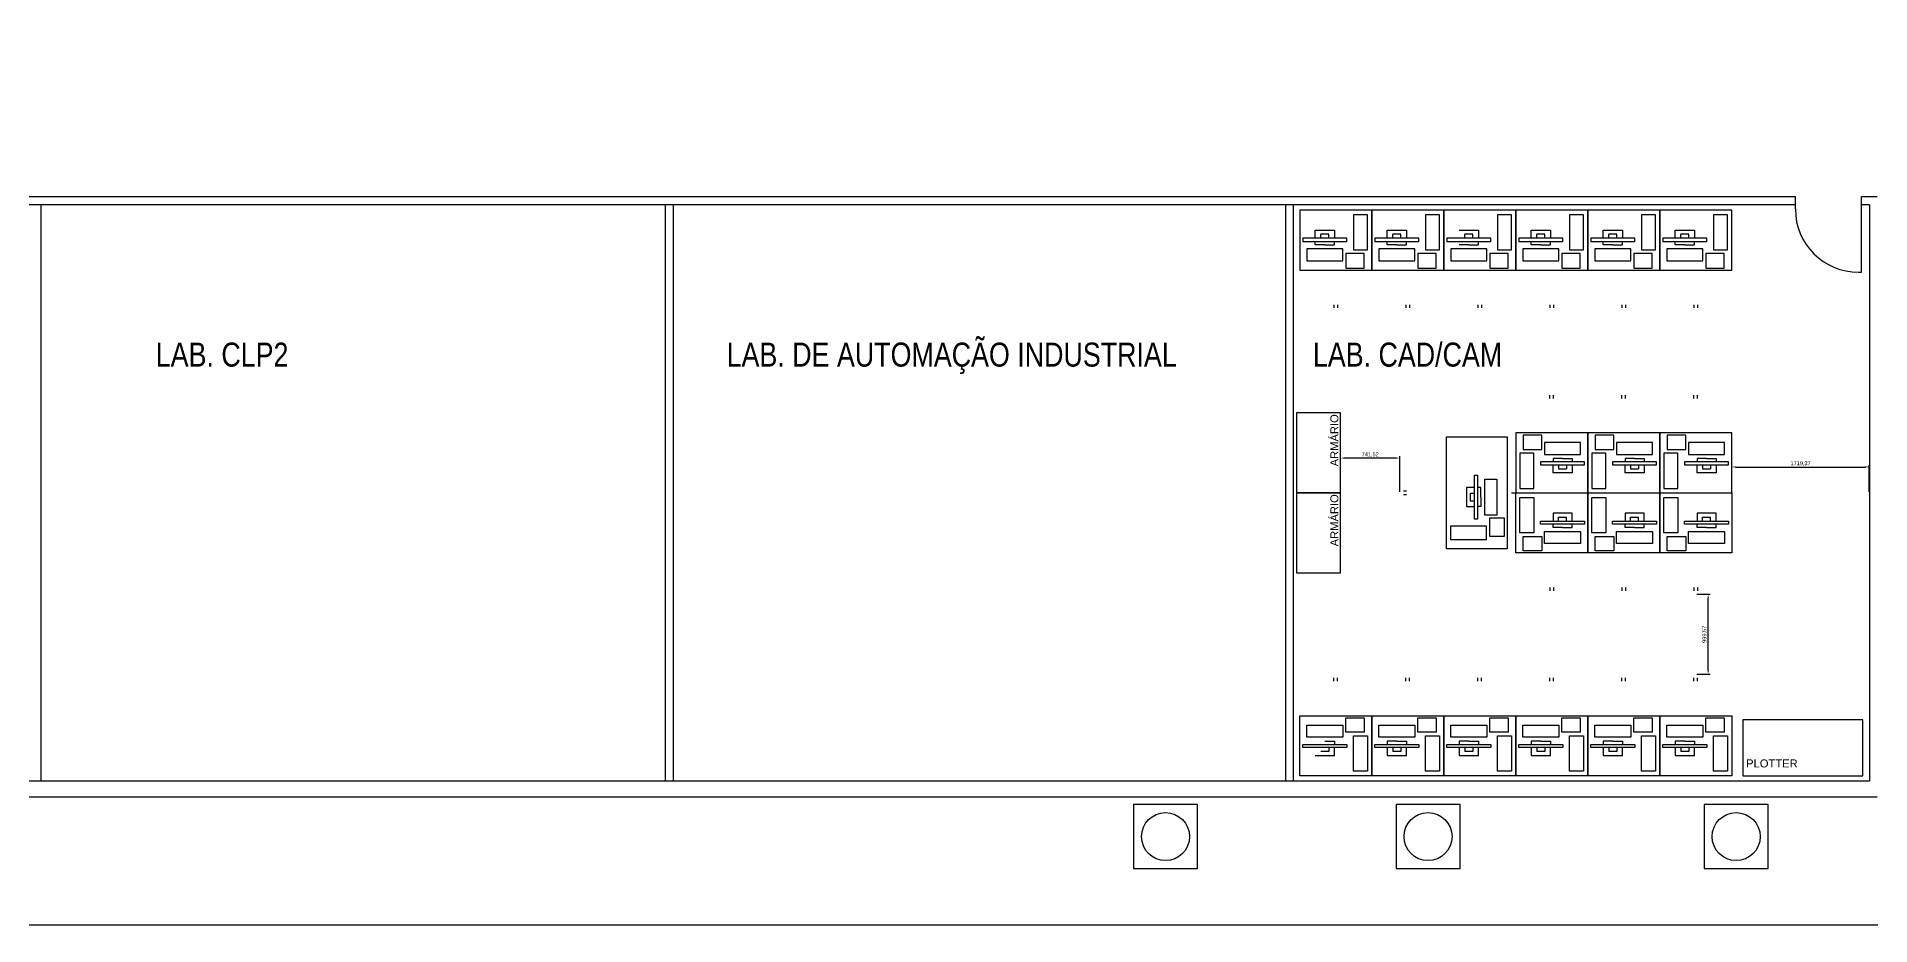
# Model space of a CAD drawing. Header units: millimetres. Extents: x 18768 to 1484868, y -11027 to 520152.
# Drawn here: x 525843 to 548760, y 136941 to 148047 of the extents above; entities that cross this region are included whole.
import ezdxf

# ---------------------------------------------------------------- set-up
doc = ezdxf.new("R2010")
doc.units = ezdxf.units.MM
for name, color, linetype in [('L035-ARRANJO-ADQUIRIR', 102, 'Continuous'), ('L035-TEXTO', 40, 'Continuous'), ('PAREDES', 7, 'Continuous')]:
    doc.layers.add(name, color=color, linetype=linetype)
doc.layers.add('L035-DEMOLIÇÃO', color=40, linetype='Continuous', plot=False)
doc.styles.get("Standard").update_dxf_attribs({"font": 'arial.ttf'})
doc.dimstyles.new('Anotativo', dxfattribs={"dimscale": 0, "dimtxt": 2.5, "dimasz": 2.5, "dimexe": 1.25, "dimexo": 0.625, "dimtad": 1, "dimtxsty": 'Standard', "dimcen": 2.5, "dimadec": 0, "dimazin": 0, "dimtfac": 1, "dimtmove": 0, "dimatfit": 3, "dimfxl": 1, "dimarcsym": 0})

# ---------------------------------------------------------------- blocks, each defined once
blk = doc.blocks.new('*D183')
at = {"color": 0, "lineweight": -2, "transparency": 16777216}
for p, q in [((546592, 141078), (546758, 141078)), ((546733, 140128), (546733, 141028)), ((546592, 140078), (546758, 140078))]:
    blk.add_line(p, q, dxfattribs=at)
at = {"color": 0, "lineweight": 15, "transparency": 16777216}
for points in [[(546725, 141028), (546741, 141028), (546733, 141078)], [(546725, 140128), (546741, 140128), (546733, 140078)]]:
    blk.add_solid(points, dxfattribs=at)
at = {"layer": 'DEFPOINTS', "color": 0, "lineweight": 15, "transparency": 16777216}
for p in [(546579, 141078), (546733, 141078), (546579, 140078)]:
    blk.add_point(p, dxfattribs=at)
at = {"color": 0, "transparency": 16777216, "insert": (546691, 140578), "char_height": 50, "attachment_point": 5, "rotation": 90}
blk.add_mtext('999,57', dxfattribs=at)
blk = doc.blocks.new('*D184')
at = {"color": 0, "lineweight": -2, "transparency": 16777216}
for p, q in [((547029, 142357), (547029, 142694)), ((547079, 142669), (548698, 142669)), ((548748, 142357), (548748, 142694))]:
    blk.add_line(p, q, dxfattribs=at)
at = {"color": 0, "lineweight": 15, "transparency": 16777216}
for points in [[(547079, 142678), (547079, 142661), (547029, 142669)], [(548698, 142678), (548698, 142661), (548748, 142669)]]:
    blk.add_solid(points, dxfattribs=at)
at = {"layer": 'DEFPOINTS', "color": 0, "lineweight": 15, "transparency": 16777216}
for p in [(548748, 142669), (547029, 142345), (548748, 142345)]:
    blk.add_point(p, dxfattribs=at)
at = {"color": 0, "transparency": 16777216, "insert": (547889, 142712), "char_height": 50, "attachment_point": 5}
blk.add_mtext('1719,37', dxfattribs=at)
blk = doc.blocks.new('*D185')
at = {"color": 0, "lineweight": -2, "transparency": 16777216}
for p, q in [((542139, 142357), (542139, 142806)), ((542831, 142781), (542189, 142781)), ((542881, 142357), (542881, 142806))]:
    blk.add_line(p, q, dxfattribs=at)
at = {"color": 0, "lineweight": 15, "transparency": 16777216}
for points in [[(542189, 142789), (542189, 142772), (542139, 142781)], [(542831, 142789), (542831, 142772), (542881, 142781)]]:
    blk.add_solid(points, dxfattribs=at)
at = {"layer": 'DEFPOINTS', "color": 0, "lineweight": 15, "transparency": 16777216}
for p in [(542139, 142781), (542139, 142345), (542881, 142345)]:
    blk.add_point(p, dxfattribs=at)
at = {"color": 0, "transparency": 16777216, "insert": (542510, 142823), "char_height": 50, "attachment_point": 5}
blk.add_mtext('741,52', dxfattribs=at)

msp = doc.modelspace()

# ---------------------------------------------------------------- linework, layer by layer
for p, q in [((547823.475, 145893.6), (547823.475, 146043.6)), ((541823.296, 145527.162), (541823.296, 145627.162)), ((541823.296, 145627.162), (542063.296, 145627.162)), ((541893.296, 145527.162), (541893.296, 145577.162)), ((541993.296, 145527.162), (541993.296, 145577.162)), ((542063.296, 145627.162), (542063.296, 145527.162)), ((542723.296, 145527.162), (542723.296, 145627.162)), ((542723.296, 145627.162), (542963.296, 145627.162)), ((542793.296, 145527.162), (542793.296, 145577.162)), ((542893.296, 145527.162), (542893.296, 145577.162)), ((542963.296, 145627.162), (542963.296, 145527.162)), ((543623.296, 145627.162), (543863.296, 145627.162)), ((543693.296, 145527.162), (543693.296, 145577.162)), ((543793.296, 145527.162), (543793.296, 145577.162)), ((543863.296, 145627.162), (543863.296, 145527.162)), ((544523.296, 145527.162), (544523.296, 145627.162)), ((544523.296, 145627.162), (544763.296, 145627.162)), ((544593.296, 145527.162), (544593.296, 145577.162)), ((544693.296, 145527.162), (544693.296, 145577.162)), ((544763.296, 145627.162), (544763.296, 145527.162)), ((545423.296, 145527.162), (545423.296, 145627.162)), ((545423.296, 145627.162), (545663.296, 145627.162)), ((545493.296, 145527.162), (545493.296, 145577.162)), ((545593.296, 145527.162), (545593.296, 145577.162)), ((545663.296, 145627.162), (545663.296, 145527.162)), ((546323.296, 145527.162), (546323.296, 145627.162)), ((546323.296, 145627.162), (546563.296, 145627.162)), ((546393.296, 145527.162), (546393.296, 145577.162)), ((546493.296, 145527.162), (546493.296, 145577.162)), ((546563.296, 145627.162), (546563.296, 145527.162)), ((541823.296, 145447.162), (541823.296, 145487.162)), ((541943.296, 145447.162), (541823.296, 145447.162)), ((541943.296, 145447.162), (542063.296, 145447.162)), ((542063.296, 145447.162), (542063.296, 145487.162)), ((542723.296, 145447.162), (542723.296, 145487.162)), ((542843.296, 145447.162), (542723.296, 145447.162)), ((542843.296, 145447.162), (542963.296, 145447.162)), ((542963.296, 145447.162), (542963.296, 145487.162)), ((543743.296, 145447.162), (543623.296, 145447.162)), ((543743.296, 145447.162), (543863.296, 145447.162)), ((543863.296, 145447.162), (543863.296, 145487.162)), ((544523.296, 145447.162), (544523.296, 145487.162)), ((544643.296, 145447.162), (544523.296, 145447.162)), ((544643.296, 145447.162), (544763.296, 145447.162)), ((544763.296, 145447.162), (544763.296, 145487.162)), ((545423.296, 145447.162), (545423.296, 145487.162)), ((545543.296, 145447.162), (545423.296, 145447.162)), ((545543.296, 145447.162), (545663.296, 145447.162)), ((545663.296, 145447.162), (545663.296, 145487.162)), ((546323.296, 145447.162), (546323.296, 145487.162)), ((546443.296, 145447.162), (546323.296, 145447.162)), ((546443.296, 145447.162), (546563.296, 145447.162)), ((546563.296, 145447.162), (546563.296, 145487.162)), ((548613.475, 145103.6), (548648.475, 145104.375)), ((544914.919, 142775.35), (544794.919, 142775.35)), ((544794.919, 142775.35), (544794.919, 142735.35)), ((544914.919, 142775.35), (545034.919, 142775.35)), ((545034.919, 142775.35), (545034.919, 142735.35)), ((545814.919, 142775.35), (545694.919, 142775.35)), ((545694.919, 142775.35), (545694.919, 142735.35)), ((545814.919, 142775.35), (545934.919, 142775.35)), ((545934.919, 142775.35), (545934.919, 142735.35)), ((546714.919, 142775.35), (546594.919, 142775.35)), ((546594.919, 142775.35), (546594.919, 142735.35)), ((546714.919, 142775.35), (546834.919, 142775.35)), ((546834.919, 142775.35), (546834.919, 142735.35)), ((544794.919, 142595.35), (544794.919, 142695.35)), ((545034.919, 142595.35), (544794.919, 142595.35)), ((544864.919, 142695.35), (544864.919, 142645.35)), ((544964.919, 142695.35), (544964.919, 142645.35)), ((545034.919, 142695.35), (545034.919, 142595.35)), ((545694.919, 142595.35), (545694.919, 142695.35)), ((545934.919, 142595.35), (545694.919, 142595.35)), ((545764.919, 142695.35), (545764.919, 142645.35)), ((545864.919, 142695.35), (545864.919, 142645.35)), ((545934.919, 142695.35), (545934.919, 142595.35)), ((546594.919, 142595.35), (546594.919, 142695.35)), ((546834.919, 142595.35), (546594.919, 142595.35)), ((546664.919, 142695.35), (546664.919, 142645.35)), ((546764.919, 142695.35), (546764.919, 142645.35)), ((546834.919, 142695.35), (546834.919, 142595.35)), ((543811.755, 142413.89), (543711.755, 142413.89)), ((543711.755, 142413.89), (543711.755, 142173.89)), ((543761.755, 142343.89), (543811.755, 142343.89)), ((543891.755, 142413.89), (543851.755, 142413.89)), ((543891.755, 142293.89), (543891.755, 142413.89)), ((544326.3, 142343.89), (544276.3, 142343.89)), ((543711.755, 142173.89), (543811.755, 142173.89)), ((543811.755, 142243.89), (543761.755, 142243.89)), ((543891.755, 142173.89), (543851.755, 142173.89)), ((543891.755, 142293.89), (543891.755, 142173.89)), ((544794.919, 142093.849), (544794.919, 141993.849)), ((545034.919, 142093.849), (544794.919, 142093.849)), ((545034.919, 141993.849), (545034.919, 142093.849)), ((545694.919, 142093.849), (545694.919, 141993.849)), ((545934.919, 142093.849), (545694.919, 142093.849)), ((545934.919, 141993.849), (545934.919, 142093.849)), ((546594.919, 142093.849), (546594.919, 141993.849)), ((546834.919, 142093.849), (546594.919, 142093.849)), ((546834.919, 141993.849), (546834.919, 142093.849)), ((544794.919, 141913.849), (544794.919, 141953.849)), ((544914.919, 141913.849), (544794.919, 141913.849)), ((544864.919, 141993.849), (544864.919, 142043.849)), ((544914.919, 141913.849), (545034.919, 141913.849)), ((544964.919, 141993.849), (544964.919, 142043.849)), ((545034.919, 141913.849), (545034.919, 141953.849)), ((545694.919, 141913.849), (545694.919, 141953.849)), ((545814.919, 141913.849), (545694.919, 141913.849)), ((545764.919, 141993.849), (545764.919, 142043.849)), ((545814.919, 141913.849), (545934.919, 141913.849)), ((545864.919, 141993.849), (545864.919, 142043.849)), ((545934.919, 141913.849), (545934.919, 141953.849)), ((546594.919, 141913.849), (546594.919, 141953.849)), ((546714.919, 141913.849), (546594.919, 141913.849)), ((546664.919, 141993.849), (546664.919, 142043.849)), ((546714.919, 141913.849), (546834.919, 141913.849)), ((546764.919, 141993.849), (546764.919, 142043.849)), ((546834.919, 141913.849), (546834.919, 141953.849)), ((541943.296, 139242.038), (542063.296, 139242.038)), ((541993.296, 139162.038), (541993.296, 139112.038)), ((542063.296, 139242.038), (542063.296, 139202.038)), ((542063.296, 139062.038), (542063.296, 139162.038)), ((542843.296, 139242.038), (542723.296, 139242.038)), ((542723.296, 139242.038), (542723.296, 139202.038)), ((542723.296, 139162.038), (542723.296, 139062.038)), ((542793.296, 139162.038), (542793.296, 139112.038)), ((542843.296, 139242.038), (542963.296, 139242.038)), ((542893.296, 139162.038), (542893.296, 139112.038)), ((542963.296, 139242.038), (542963.296, 139202.038)), ((542963.296, 139062.038), (542963.296, 139162.038)), ((543743.296, 139242.038), (543623.296, 139242.038)), ((543623.296, 139242.038), (543623.296, 139202.038)), ((543623.296, 139162.038), (543623.296, 139062.038)), ((543693.296, 139162.038), (543693.296, 139112.038)), ((543743.296, 139242.038), (543863.296, 139242.038)), ((543793.296, 139162.038), (543793.296, 139112.038)), ((543863.296, 139242.038), (543863.296, 139202.038)), ((543863.296, 139062.038), (543863.296, 139162.038)), ((544643.296, 139242.038), (544523.296, 139242.038)), ((544523.296, 139242.038), (544523.296, 139202.038)), ((544523.296, 139162.038), (544523.296, 139062.038)), ((544593.296, 139162.038), (544593.296, 139112.038)), ((544643.296, 139242.038), (544763.296, 139242.038)), ((544693.296, 139162.038), (544693.296, 139112.038)), ((544763.296, 139242.038), (544763.296, 139202.038)), ((544763.296, 139062.038), (544763.296, 139162.038)), ((545543.296, 139242.038), (545423.296, 139242.038)), ((545423.296, 139242.038), (545423.296, 139202.038)), ((545423.296, 139162.038), (545423.296, 139062.038)), ((545493.296, 139162.038), (545493.296, 139112.038)), ((545543.296, 139242.038), (545663.296, 139242.038)), ((545593.296, 139162.038), (545593.296, 139112.038)), ((545663.296, 139242.038), (545663.296, 139202.038)), ((545663.296, 139062.038), (545663.296, 139162.038)), ((546443.296, 139242.038), (546323.296, 139242.038)), ((546323.296, 139242.038), (546323.296, 139202.038)), ((546323.296, 139162.038), (546323.296, 139062.038)), ((546393.296, 139162.038), (546393.296, 139112.038)), ((546443.296, 139242.038), (546563.296, 139242.038)), ((546493.296, 139162.038), (546493.296, 139112.038)), ((546563.296, 139242.038), (546563.296, 139202.038)), ((546563.296, 139062.038), (546563.296, 139162.038)), ((541823.296, 139062.038), (542063.296, 139062.038)), ((542723.296, 139062.038), (542963.296, 139062.038)), ((543623.296, 139062.038), (543863.296, 139062.038)), ((544523.296, 139062.038), (544763.296, 139062.038)), ((545423.296, 139062.038), (545663.296, 139062.038)), ((546323.296, 139062.038), (546563.296, 139062.038))]:
    msp.add_line(p, q)
for points in [[(541629.107, 145127.912), (542529.107, 145127.912), (542529.107, 145877.912), (541629.107, 145877.912)], [(542301.496, 145381.522), (542476.496, 145381.522), (542476.496, 145821.522), (542301.496, 145821.522)], [(542529.107, 145127.912), (543429.107, 145127.912), (543429.107, 145877.912), (542529.107, 145877.912)], [(543201.496, 145381.522), (543376.496, 145381.522), (543376.496, 145821.522), (543201.496, 145821.522)], [(543429.107, 145127.912), (544329.107, 145127.912), (544329.107, 145877.912), (543429.107, 145877.912)], [(544101.496, 145381.522), (544276.496, 145381.522), (544276.496, 145821.522), (544101.496, 145821.522)], [(544329.107, 145127.912), (545229.107, 145127.912), (545229.107, 145877.912), (544329.107, 145877.912)], [(545001.496, 145381.522), (545176.496, 145381.522), (545176.496, 145821.522), (545001.496, 145821.522)], [(545229.107, 145127.912), (546129.107, 145127.912), (546129.107, 145877.912), (545229.107, 145877.912)], [(545901.496, 145381.522), (546076.496, 145381.522), (546076.496, 145821.522), (545901.496, 145821.522)], [(546129.107, 145127.912), (547029.107, 145127.912), (547029.107, 145877.912), (546129.107, 145877.912)], [(546801.496, 145381.522), (546976.496, 145381.522), (546976.496, 145821.522), (546801.496, 145821.522)], [(541668.296, 145487.162), (542218.296, 145487.162), (542218.296, 145527.162), (541668.296, 145527.162)], [(542568.296, 145487.162), (543118.296, 145487.162), (543118.296, 145527.162), (542568.296, 145527.162)], [(543468.296, 145487.162), (544018.296, 145487.162), (544018.296, 145527.162), (543468.296, 145527.162)], [(544368.296, 145487.162), (544918.296, 145487.162), (544918.296, 145527.162), (544368.296, 145527.162)], [(545268.296, 145487.162), (545818.296, 145487.162), (545818.296, 145527.162), (545268.296, 145527.162)], [(546168.296, 145487.162), (546718.296, 145487.162), (546718.296, 145527.162), (546168.296, 145527.162)], [(541718.296, 145247.244), (542168.296, 145247.244), (542168.296, 145397.244), (541718.296, 145397.244)], [(542205.072, 145155.664), (542435.072, 145155.664), (542435.072, 145335.664), (542205.072, 145335.664)], [(542618.296, 145247.244), (543068.296, 145247.244), (543068.296, 145397.244), (542618.296, 145397.244)], [(543105.072, 145155.664), (543335.072, 145155.664), (543335.072, 145335.664), (543105.072, 145335.664)], [(543518.296, 145247.244), (543968.296, 145247.244), (543968.296, 145397.244), (543518.296, 145397.244)], [(544005.072, 145155.664), (544235.072, 145155.664), (544235.072, 145335.664), (544005.072, 145335.664)], [(544418.296, 145247.244), (544868.296, 145247.244), (544868.296, 145397.244), (544418.296, 145397.244)], [(544905.072, 145155.664), (545135.072, 145155.664), (545135.072, 145335.664), (544905.072, 145335.664)], [(545318.296, 145247.244), (545768.296, 145247.244), (545768.296, 145397.244), (545318.296, 145397.244)], [(545805.072, 145155.664), (546035.072, 145155.664), (546035.072, 145335.664), (545805.072, 145335.664)], [(546218.296, 145247.244), (546668.296, 145247.244), (546668.296, 145397.244), (546218.296, 145397.244)], [(546705.072, 145155.664), (546935.072, 145155.664), (546935.072, 145335.664), (546705.072, 145335.664)], [(542139.177, 142344.6), (542139.177, 143344.6), (541589.177, 143344.6), (541589.177, 142344.6)], [(544222.715, 143044.6), (544222.715, 141644.6), (543462.715, 141644.6), (543462.715, 143044.6)], [(545229.107, 143094.6), (544329.107, 143094.6), (544329.107, 142344.6), (545229.107, 142344.6)], [(544653.142, 143066.847), (544423.142, 143066.847), (544423.142, 142886.847), (544653.142, 142886.847)], [(546129.107, 143094.6), (545229.107, 143094.6), (545229.107, 142344.6), (546129.107, 142344.6)], [(545553.142, 143066.847), (545323.142, 143066.847), (545323.142, 142886.847), (545553.142, 142886.847)], [(547029.107, 143094.6), (546129.107, 143094.6), (546129.107, 142344.6), (547029.107, 142344.6)], [(546453.142, 143066.847), (546223.142, 143066.847), (546223.142, 142886.847), (546453.142, 142886.847)], [(544556.718, 142840.99), (544381.718, 142840.99), (544381.718, 142400.99), (544556.718, 142400.99)], [(545139.919, 142975.268), (544689.919, 142975.268), (544689.919, 142825.268), (545139.919, 142825.268)], [(545456.718, 142840.99), (545281.718, 142840.99), (545281.718, 142400.99), (545456.718, 142400.99)], [(546039.919, 142975.268), (545589.919, 142975.268), (545589.919, 142825.268), (546039.919, 142825.268)], [(546356.718, 142840.99), (546181.718, 142840.99), (546181.718, 142400.99), (546356.718, 142400.99)], [(546939.919, 142975.268), (546489.919, 142975.268), (546489.919, 142825.268), (546939.919, 142825.268)], [(543851.755, 142568.89), (543851.755, 142018.89), (543811.755, 142018.89), (543811.755, 142568.89)], [(545189.919, 142735.35), (544639.919, 142735.35), (544639.919, 142695.35), (545189.919, 142695.35)], [(546089.919, 142735.35), (545539.919, 142735.35), (545539.919, 142695.35), (546089.919, 142695.35)], [(546989.919, 142735.35), (546439.919, 142735.35), (546439.919, 142695.35), (546989.919, 142695.35)], [(542139.177, 141344.6), (542139.177, 142344.6), (541589.177, 142344.6), (541589.177, 141344.6)], [(544091.673, 142518.89), (544091.673, 142068.89), (543941.673, 142068.89), (543941.673, 142518.89)], [(545229.107, 141594.6), (544329.107, 141594.6), (544329.107, 142344.6), (545229.107, 142344.6)], [(546129.107, 141594.6), (545229.107, 141594.6), (545229.107, 142344.6), (546129.107, 142344.6)], [(547029.107, 141594.6), (546129.107, 141594.6), (546129.107, 142344.6), (547029.107, 142344.6)], [(544556.718, 141848.209), (544381.718, 141848.209), (544381.718, 142288.209), (544556.718, 142288.209)], [(545456.718, 141848.209), (545281.718, 141848.209), (545281.718, 142288.209), (545456.718, 142288.209)], [(546356.718, 141848.209), (546181.718, 141848.209), (546181.718, 142288.209), (546356.718, 142288.209)], [(543957.395, 141935.69), (543957.395, 141760.69), (543517.395, 141760.69), (543517.395, 141935.69)], [(544183.253, 142032.113), (544183.253, 141802.113), (544003.253, 141802.113), (544003.253, 142032.113)], [(545189.919, 141953.849), (544639.919, 141953.849), (544639.919, 141993.849), (545189.919, 141993.849)], [(545139.919, 141713.931), (544689.919, 141713.931), (544689.919, 141863.931), (545139.919, 141863.931)], [(546089.919, 141953.849), (545539.919, 141953.849), (545539.919, 141993.849), (546089.919, 141993.849)], [(546039.919, 141713.931), (545589.919, 141713.931), (545589.919, 141863.931), (546039.919, 141863.931)], [(546989.919, 141953.849), (546439.919, 141953.849), (546439.919, 141993.849), (546989.919, 141993.849)], [(546939.919, 141713.931), (546489.919, 141713.931), (546489.919, 141863.931), (546939.919, 141863.931)], [(544653.142, 141622.352), (544423.142, 141622.352), (544423.142, 141802.352), (544653.142, 141802.352)], [(545553.142, 141622.352), (545323.142, 141622.352), (545323.142, 141802.352), (545553.142, 141802.352)], [(546453.142, 141622.352), (546223.142, 141622.352), (546223.142, 141802.352), (546453.142, 141802.352)], [(541629.107, 139561.287), (542529.107, 139561.287), (542529.107, 138811.287), (541629.107, 138811.287)], [(541718.296, 139441.956), (542168.296, 139441.956), (542168.296, 139291.956), (541718.296, 139291.956)], [(542205.072, 139533.535), (542435.072, 139533.535), (542435.072, 139353.535), (542205.072, 139353.535)], [(542529.107, 139561.287), (543429.107, 139561.287), (543429.107, 138811.287), (542529.107, 138811.287)], [(542618.296, 139441.956), (543068.296, 139441.956), (543068.296, 139291.956), (542618.296, 139291.956)], [(543105.072, 139533.535), (543335.072, 139533.535), (543335.072, 139353.535), (543105.072, 139353.535)], [(543429.107, 139561.287), (544329.107, 139561.287), (544329.107, 138811.287), (543429.107, 138811.287)], [(543518.296, 139441.956), (543968.296, 139441.956), (543968.296, 139291.956), (543518.296, 139291.956)], [(544005.072, 139533.535), (544235.072, 139533.535), (544235.072, 139353.535), (544005.072, 139353.535)], [(544329.107, 139561.287), (545229.107, 139561.287), (545229.107, 138811.287), (544329.107, 138811.287)], [(544418.296, 139441.956), (544868.296, 139441.956), (544868.296, 139291.956), (544418.296, 139291.956)], [(544905.072, 139533.535), (545135.072, 139533.535), (545135.072, 139353.535), (544905.072, 139353.535)], [(545229.107, 139561.287), (546129.107, 139561.287), (546129.107, 138811.287), (545229.107, 138811.287)], [(545318.296, 139441.956), (545768.296, 139441.956), (545768.296, 139291.956), (545318.296, 139291.956)], [(545805.072, 139533.535), (546035.072, 139533.535), (546035.072, 139353.535), (545805.072, 139353.535)], [(546129.107, 139561.287), (547029.107, 139561.287), (547029.107, 138811.287), (546129.107, 138811.287)], [(546218.296, 139441.956), (546668.296, 139441.956), (546668.296, 139291.956), (546218.296, 139291.956)], [(546705.072, 139533.535), (546935.072, 139533.535), (546935.072, 139353.535), (546705.072, 139353.535)], [(547168.177, 138811.287), (548668.177, 138811.287), (548668.177, 139511.287), (547168.177, 139511.287)], [(541668.296, 139202.038), (542218.296, 139202.038), (542218.296, 139162.038), (541668.296, 139162.038)], [(542301.496, 139307.677), (542476.496, 139307.677), (542476.496, 138867.677), (542301.496, 138867.677)], [(542568.296, 139202.038), (543118.296, 139202.038), (543118.296, 139162.038), (542568.296, 139162.038)], [(543201.496, 139307.677), (543376.496, 139307.677), (543376.496, 138867.677), (543201.496, 138867.677)], [(543468.296, 139202.038), (544018.296, 139202.038), (544018.296, 139162.038), (543468.296, 139162.038)], [(544101.496, 139307.677), (544276.496, 139307.677), (544276.496, 138867.677), (544101.496, 138867.677)], [(544368.296, 139202.038), (544918.296, 139202.038), (544918.296, 139162.038), (544368.296, 139162.038)], [(545001.496, 139307.677), (545176.496, 139307.677), (545176.496, 138867.677), (545001.496, 138867.677)], [(545268.296, 139202.038), (545818.296, 139202.038), (545818.296, 139162.038), (545268.296, 139162.038)], [(545901.496, 139307.677), (546076.496, 139307.677), (546076.496, 138867.677), (545901.496, 138867.677)], [(546168.296, 139202.038), (546718.296, 139202.038), (546718.296, 139162.038), (546168.296, 139162.038)], [(546801.496, 139307.677), (546976.496, 139307.677), (546976.496, 138867.677), (546801.496, 138867.677)]]:
    msp.add_lwpolyline(points, close=True)
for points in [[(541993.296, 145577.162), (541893.296, 145577.162)], [(542893.296, 145577.162), (542793.296, 145577.162)], [(543793.296, 145577.162), (543693.296, 145577.162)], [(544693.296, 145577.162), (544593.296, 145577.162)], [(545593.296, 145577.162), (545493.296, 145577.162)], [(546493.296, 145577.162), (546393.296, 145577.162)], [(544864.919, 142645.35), (544964.919, 142645.35)], [(545764.919, 142645.35), (545864.919, 142645.35)], [(546664.919, 142645.35), (546764.919, 142645.35)], [(543761.755, 142243.89), (543761.755, 142343.89)], [(544864.919, 142043.849), (544964.919, 142043.849)], [(545764.919, 142043.849), (545864.919, 142043.849)], [(546664.919, 142043.849), (546764.919, 142043.849)], [(541993.296, 139112.038), (541893.296, 139112.038)], [(542893.296, 139112.038), (542793.296, 139112.038)], [(543793.296, 139112.038), (543693.296, 139112.038)], [(544693.296, 139112.038), (544593.296, 139112.038)], [(545593.296, 139112.038), (545493.296, 139112.038)], [(546493.296, 139112.038), (546393.296, 139112.038)]]:
    msp.add_lwpolyline(points)
at = {"layer": 'L035-ARRANJO-ADQUIRIR', "color": 0}
for p, q in [((542056.607, 144695.672), (542056.607, 144656.871)), ((542101.607, 144695.672), (542101.607, 144656.871)), ((542956.607, 144695.672), (542956.607, 144656.871)), ((543001.607, 144695.672), (543001.607, 144656.871)), ((543856.607, 144695.672), (543856.607, 144656.871)), ((543901.607, 144695.672), (543901.607, 144656.871)), ((544756.607, 144695.672), (544756.607, 144656.871)), ((544801.607, 144695.672), (544801.607, 144656.871)), ((545656.607, 144695.672), (545656.607, 144656.871)), ((545701.607, 144695.672), (545701.607, 144656.871)), ((546556.607, 144695.672), (546556.607, 144656.871)), ((546601.607, 144695.672), (546601.607, 144656.871)), ((544756.607, 143526.839), (544756.607, 143565.64)), ((544801.607, 143526.839), (544801.607, 143565.64)), ((545656.607, 143526.839), (545656.607, 143565.64)), ((545701.607, 143526.839), (545701.607, 143565.64)), ((546556.607, 143526.839), (546556.607, 143565.64)), ((546601.607, 143526.839), (546601.607, 143565.64)), ((542965.326, 142367.1), (542926.525, 142367.1)), ((542965.326, 142322.1), (542926.525, 142322.1)), ((544756.607, 141162.36), (544756.607, 141123.559)), ((544801.607, 141162.36), (544801.607, 141123.559)), ((545656.607, 141162.36), (545656.607, 141123.559)), ((545701.607, 141162.36), (545701.607, 141123.559)), ((546556.607, 141162.36), (546556.607, 141123.559)), ((546601.607, 141162.36), (546601.607, 141123.559)), ((542056.607, 139993.527), (542056.607, 140032.328)), ((542101.607, 139993.527), (542101.607, 140032.328)), ((542956.607, 139993.527), (542956.607, 140032.328)), ((543001.607, 139993.527), (543001.607, 140032.328)), ((543856.607, 139993.527), (543856.607, 140032.328)), ((543901.607, 139993.527), (543901.607, 140032.328)), ((544756.607, 139993.527), (544756.607, 140032.328)), ((544801.607, 139993.527), (544801.607, 140032.328)), ((545656.607, 139993.527), (545656.607, 140032.328)), ((545701.607, 139993.527), (545701.607, 140032.328)), ((546556.607, 139993.527), (546556.607, 140032.328)), ((546601.607, 139993.527), (546601.607, 140032.328))]:
    msp.add_line(p, q, dxfattribs=at)
at = {"layer": 'L035-ARRANJO-ADQUIRIR'}
for points in [[(539551.86, 137649.648), (540351.86, 137649.648), (540351.86, 138449.648), (539551.86, 138449.648)], [(542832.29, 137649.648), (543632.29, 137649.648), (543632.29, 138449.648), (542832.29, 138449.648)], [(546683.622, 137649.648), (547483.622, 137649.648), (547483.622, 138449.648), (546683.622, 138449.648)]]:
    msp.add_lwpolyline(points, close=True, dxfattribs=at)
for centre in [(539951.86, 138049.648), (543232.29, 138049.648), (547083.622, 138049.648)]:
    msp.add_circle(centre, 300, dxfattribs=at)
at = {"layer": 'L035-DEMOLIÇÃO', "linetype": 'ByBlock', "lineweight": -2}
msp.add_lwpolyline([(607248.882, 136941.079), (515350.601, 136941.079), (515350.601, 174469.673), (607248.882, 174469.673)], close=True, dxfattribs=at)
at = {"layer": 'PAREDES'}
for p, q in [((547823.475, 146043.6), (523577.475, 146043.6)), ((548847.475, 146043.6), (548648.475, 146043.6)), ((548648.475, 145103.6), (548648.475, 146043.6)), ((547823.475, 145944.6), (523478.475, 145944.6)), ((525893.224, 145944.6), (525893.224, 138744.6)), ((533699.475, 145944.6), (533699.475, 138744.6)), ((533798.475, 145944.6), (533798.475, 138744.6)), ((541449.475, 145944.6), (541449.475, 138744.6)), ((541548.475, 145944.6), (541548.475, 138744.6)), ((548748.475, 145944.6), (548648.475, 145944.6)), ((548748.475, 145944.6), (548748.475, 138744.6)), ((548748.475, 138744.6), (523684.264, 138744.6)), ((548847.475, 138544.6), (523684.264, 138544.6))]:
    msp.add_line(p, q, dxfattribs=at)
msp.add_arc((548613.475, 145893.6), 790, 180, 270, dxfattribs=at)

# ---------------------------------------------------------------- texts
for p in [(542112.274, 142676.84), (542112.274, 141676.84)]:
    msp.add_text('ARMÁRIO', height=100, rotation=90).set_placement(p)
msp.add_text('PLOTTER', height=100).set_placement((547208.091, 138914.505))
at = {"layer": 'L035-TEXTO', "width": 0.8}
for s, p in [('LAB. CLP2', (527331.452, 143923.974)), ('LAB. DE AUTOMAÇÃO INDUSTRIAL', (534466.547, 143923.974)), ('LAB. CAD/CAM', (541793.777, 143923.974))]:
    msp.add_text(s, height=300, dxfattribs=at).set_placement(p)

# ---------------------------------------------------------------- dimensions: what is measured, and where the dimension line sits
for base, p1, p2, picture, middle in [((542139.177, 142780.759), (542880.695, 142344.6), (542139.177, 142344.6), '*D185', (542509.936, 142823.307)), ((548748.475, 142669.256), (547029.107, 142344.6), (548748.475, 142344.6), '*D184', (547888.791, 142711.803))]:
    dim = msp.add_linear_dim(base=base, p1=p1, p2=p2, dimstyle='Anotativo')
    dim.commit()
    dim.dimension.update_dxf_attribs({"geometry": picture, "text_midpoint": middle})
dim = msp.add_linear_dim(base=(546733.049, 141077.729), p1=(546579.107, 140078.158), p2=(546579.107, 141077.729), angle=90, dimstyle='Anotativo')
dim.commit()
dim.dimension.update_dxf_attribs({"geometry": '*D183', "text_midpoint": (546690.501, 140577.943)})

doc.saveas('drawing.dxf')
